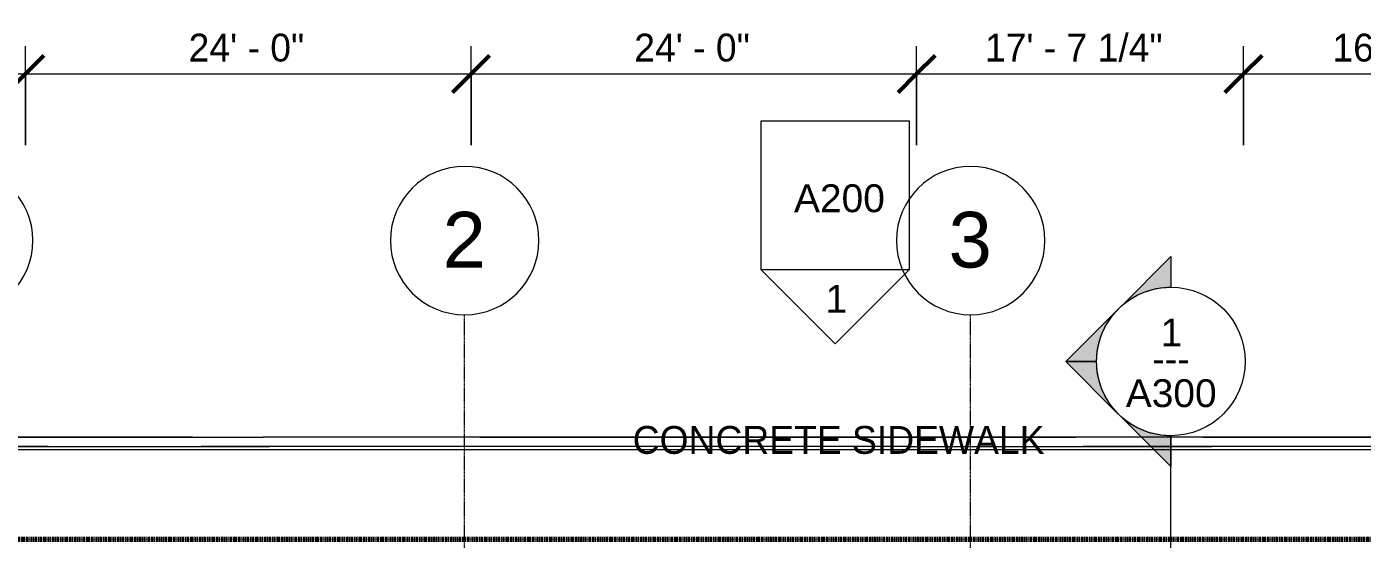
# Model space of a CAD drawing. Header units: inches. Extents: x -4501 to -113, y 9396 to 12816.
# Drawn here: x -3424 to -2561, y 12269 to 12600 of the extents above; entities that cross this region are included whole.
import ezdxf

# ---------------------------------------------------------------- set-up
doc = ezdxf.new("R2010")
doc.units = ezdxf.units.IN
doc.header["$MEASUREMENT"] = 0
doc.linetypes.add('Double Dash 3_8_', pattern=[1, 0.375, -0.125, 0.125, -0.125, 0.125, -0.125])
doc.linetypes.add('Grid Line 1_2_', pattern=[0.875, 0.5, -0.125, 0.125, -0.125])
for name, color, linetype, lineweight in [('0-1', 7, 'Continuous', 5), ('A-ANNO-DIMS', 211, 'Continuous', 9), ('A-ANNO-DIMS-192', 211, 'Continuous', 9), ('A-ANNO-NOTE', 131, 'Continuous', 9), ('C-PROP-LINE', 91, 'Double Dash 3_8_', 70), ('C-TOPO', 7, 'Continuous', 9), ('G-ANNO-SYMB', 111, 'Continuous', 9), ('S-GRID-1', 1, 'Grid Line 1_2_', 9), ('S-GRID-IDEN', 1, 'Continuous', 9)]:
    doc.layers.add(name, color=color, linetype=linetype, lineweight=lineweight)
doc.styles.add('Arial', font='arial.ttf', dxfattribs={"height": 18})
doc.styles.add('Arial_1', font='arial.ttf', dxfattribs={"height": 36})
doc.styles.add('Century Gothic', font='ufonts.com_century-gothic.ttf', dxfattribs={"height": 18})
doc.dimstyles.new('OD__1_8__Tol__', dxfattribs={"dimscale": 12, "dimtxt": 18.795029, "dimasz": 2, "dimexe": 1.5, "dimexo": 1, "dimgap": 0.25, "dimtad": 1, "dimdec": 3, "dimrnd": 0.125, "dimzin": 3, "dimdsep": 46, "dimlunit": 4, "dimtxsty": 'Century Gothic', "dimblk1": 'OBLIQUE', "dimblk2": 'OBLIQUE', "dimsah": 1, "dimcen": 0.09, "dimdle": 1.5, "dimazin": 0, "dimtfac": 1, "dimtdec": 4, "dimtix": 1, "dimtmove": 0, "dimatfit": 3, "dimfxl": 1, "dimtvp": 1, "dimtfill": 1, "dimfrac": 2, "dimtolj": 1, "dimtzin": 0, "dimarcsym": 2})

# ---------------------------------------------------------------- blocks, each defined once
blk = doc.blocks.new('1750 Ox - Topography_rvt-1-FLOOR PLAN - 1ST FLOOR')
at = {"layer": 'C-TOPO'}
for p, q in [((-3406.14, 12334.59), (-3430.05, 12334.59)), ((-3430.05, 12334.59), (-3406.14, 12334.59)), ((-3406.14, 12334.59), (-3317.17, 12334.59)), ((-3317.17, 12334.59), (-3406.14, 12334.59)), ((-3317.17, 12334.59), (-3271.38, 12334.59)), ((-3317.17, 12334.59), (-3271.38, 12334.59)), ((-3131.41, 12334.59), (-3271.38, 12334.59)), ((-3131.41, 12334.59), (-3271.38, 12334.59)), ((-2856.2, 12334.59), (-3131.41, 12334.59)), ((-3131.41, 12334.59), (-2856.2, 12334.59)), ((-2856.2, 12334.59), (-2746.02, 12334.59)), ((-2746.02, 12334.59), (-2856.2, 12334.59)), ((-2664.1, 12334.59), (-2746.02, 12334.59)), ((-2664.1, 12334.59), (-2746.02, 12334.59)), ((-2295.47, 12334.59), (-2664.1, 12334.59)), ((-2664.1, 12334.59), (-2295.47, 12334.59)), ((-3436.83, 12328.59), (-3410.28, 12328.59)), ((-3410.28, 12328.59), (-3436.83, 12328.59)), ((-3410.28, 12328.59), (-3311.5, 12328.59)), ((-3410.28, 12328.59), (-3311.5, 12328.59)), ((-3267.28, 12328.59), (-3311.5, 12328.59)), ((-3311.5, 12328.59), (-3267.28, 12328.59)), ((-3132.12, 12328.59), (-3267.28, 12328.59)), ((-3132.12, 12328.59), (-3267.28, 12328.59)), ((-2853.16, 12328.59), (-3132.12, 12328.59)), ((-2853.16, 12328.59), (-3132.12, 12328.59)), ((-2853.16, 12328.59), (-2741.48, 12328.59)), ((-2853.16, 12328.59), (-2741.48, 12328.59)), ((-2658.44, 12328.59), (-2741.48, 12328.59)), ((-2741.48, 12328.59), (-2658.44, 12328.59)), ((-2297.07, 12328.59), (-2658.44, 12328.59)), ((-2297.07, 12328.59), (-2658.44, 12328.59))]:
    blk.add_line(p, q, dxfattribs=at)
blk = doc.blocks.new('Family - ___-1749192-FLOOR PLAN - 1ST FLOOR')
at = {"layer": 'C-PROP-LINE'}
blk.add_line((-3990.83, 12268.59), (-614.54, 12268.59), dxfattribs=at)
blk = doc.blocks.new('Section - Section Head - Filled-22785-FLOOR PLAN - 1ST FLOOR')
at = {"layer": 'G-ANNO-SYMB'}
h = blk.add_hatch(color=256, dxfattribs=at)
edge = h.paths.add_edge_path(flags=0)
edge.add_line((-0.4268, 0.1768), (-0.25, 0.3536))
edge.add_line((-0.25, 0.3536), (-0.25, 0.25))
edge.add_arc((-0.25, 0), 0.25, 90, 135)
h = blk.add_hatch(color=256, dxfattribs=at)
edge = h.paths.add_edge_path(flags=0)
edge.add_arc((-0.25, 0), 0.25, 45, 90)
edge.add_line((-0.25, 0.25), (-0.25, 0.3536))
edge.add_line((-0.25, 0.3536), (-0.0732, 0.1768))
h = blk.add_hatch(color=256, dxfattribs=at)
edge = h.paths.add_edge_path(flags=0)
edge.add_arc((-0.25, 0), 0.2503, 137.9216, 180)
edge.add_line((-0.5003, 0), (-0.6036, 0))
edge.add_line((-0.6036, 0), (-0.4358, 0.1678))
h = blk.add_hatch(color=256, dxfattribs=at)
edge = h.paths.add_edge_path(flags=0)
edge.add_line((-0.0642, 0.1678), (0.1036, 0))
edge.add_line((0.1036, 0), (0.0003, 0))
edge.add_arc((-0.25, 0), 0.2503, 0, 42.0784)
for p, q in [((-0.25, 0.3536), (-0.4268, 0.1768)), ((-0.25, 0.25), (-0.25, 0.3536)), ((-0.0732, 0.1768), (-0.25, 0.3536)), ((-0.25, 0.3536), (-0.25, 0.25)), ((-0.4358, 0.1678), (-0.6036, 0)), ((0.1036, 0), (-0.0642, 0.1678)), ((-0.6036, 0), (-0.5003, 0)), ((0.0003, 0), (0.1036, 0))]:
    blk.add_line(p, q, dxfattribs=at)
for centre, radius, start, end in [((-0.2503, 0), 0.25, 360, 180), ((-0.25, 0), 0.25, 90, 135), ((-0.25, 0), 0.25, 45, 90), ((-0.25, 0), 0.2503, 137.9216, 180), ((-0.25, 0), 0.2503, 0, 42.0784), ((-0.2503, 0), 0.25, 180, 360)]:
    blk.add_arc(centre, radius, start, end, dxfattribs=at)
blk = doc.blocks.new('Elevation - Detail Number-151647-FLOOR PLAN - 1ST FLOOR')
at = {"layer": 'G-ANNO-SYMB'}
for p, q in [((0.25, 0.25), (-0.25, 0.25)), ((-0.25, 0.25), (-0.25, -0.25)), ((0.25, -0.25), (0.25, 0.25)), ((-0.25, -0.25), (0.25, -0.25))]:
    blk.add_line(p, q, dxfattribs=at)
blk = doc.blocks.new('Elevation - Detail Number-151370-FLOOR PLAN - 1ST FLOOR')
at = {"layer": 'G-ANNO-SYMB'}
for p, q in [((0, 0.25), (-0.25, 0)), ((0.25, 0), (0, 0.25)), ((-0.25, 0), (0.25, 0))]:
    blk.add_line(p, q, dxfattribs=at)
blk = doc.blocks.new('Grid - Grid Head - Circle-50561-FLOOR PLAN - 1ST FLOOR')
at = {"layer": 'S-GRID-IDEN'}
for start, end in [(360, 180), (180, 360)]:
    blk.add_arc((0, 0), 0.25, start, end, dxfattribs=at)
blk = doc.blocks.new('DIMBLOCK21-FLOOR PLAN - 1ST FLOOR')
at = {"layer": 'A-ANNO-DIMS-192'}
for p, q in [((-3990.83, 12280.59), (-3990.83, 12344.43)), ((-614.54, 12280.59), (-614.54, 12344.43)), ((-596.54, 12326.43), (-4008.83, 12326.43)), ((-3990.83, 12326.43), (-3990.83, 12280.59)), ((-614.54, 12326.43), (-614.54, 12280.59))]:
    blk.add_line(p, q, dxfattribs=at)
at = {"layer": 'A-ANNO-DIMS-192', "lineweight": 50}
for p, q in [((-3990.83, 12326.43), (-3978.83, 12338.43)), ((-614.54, 12326.43), (-602.54, 12338.43)), ((-3990.83, 12326.43), (-4002.83, 12314.43)), ((-614.54, 12326.43), (-626.54, 12314.43))]:
    blk.add_line(p, q, dxfattribs=at)
at = {"layer": 'A-ANNO-DIMS-192', "color": 0, "insert": (-2371.15, 12352.5), "char_height": 18, "width": 164.3223, "attachment_point": 1, "line_spacing_factor": 0.984502, "style": 'Century Gothic', "bg_fill": 3, "box_fill_scale": 1.25, "bg_fill_color": 256, "bg_fill_true_color": 13158600, "bg_fill_transparency": 0}
blk.add_mtext('281\' - 4 1/4"', dxfattribs=at)
blk = doc.blocks.new('_Oblique')
at = {"color": 0, "linetype": 'ByBlock', "lineweight": -2}
blk.add_line((-0.5, -0.5), (0.5, 0.5), dxfattribs=at)
blk = doc.blocks.new('DIMBLOCK30-FLOOR PLAN - 1ST FLOOR')
at = {"layer": 'A-ANNO-DIMS-192'}
for p, q in [((-3828.32, 12523.54), (-3828.32, 12587.46)), ((-3425.12, 12523.54), (-3425.12, 12587.46)), ((-3846.32, 12569.46), (-3425.12, 12569.46)), ((-3828.32, 12569.46), (-3828.32, 12523.54)), ((-3425.12, 12569.46), (-3425.12, 12523.54))]:
    blk.add_line(p, q, dxfattribs=at)
at = {"layer": 'A-ANNO-DIMS-192', "lineweight": 50}
for p, q in [((-3828.32, 12569.46), (-3816.32, 12581.46)), ((-3425.12, 12569.46), (-3413.12, 12581.46)), ((-3828.32, 12569.46), (-3840.32, 12557.46)), ((-3425.12, 12569.46), (-3437.12, 12557.46))]:
    blk.add_line(p, q, dxfattribs=at)
at = {"layer": 'A-ANNO-DIMS-192', "color": 0, "insert": (-3688.18, 12595.53), "char_height": 18, "width": 147.4962, "attachment_point": 1, "line_spacing_factor": 0.984502, "style": 'Century Gothic', "bg_fill": 3, "box_fill_scale": 1.25, "bg_fill_color": 256, "bg_fill_true_color": 13158600, "bg_fill_transparency": 0}
blk.add_mtext('33\' - 7 1/4"', dxfattribs=at)
blk = doc.blocks.new('DIMBLOCK31-FLOOR PLAN - 1ST FLOOR')
at = {"layer": 'A-ANNO-DIMS-192'}
for p, q in [((-3425.12, 12523.54), (-3425.12, 12587.46)), ((-3137.12, 12523.54), (-3137.12, 12587.46)), ((-3425.12, 12569.46), (-3137.12, 12569.46)), ((-3425.12, 12569.46), (-3425.12, 12523.54)), ((-3137.12, 12569.46), (-3137.12, 12523.54))]:
    blk.add_line(p, q, dxfattribs=at)
at = {"layer": 'A-ANNO-DIMS-192', "lineweight": 50}
for p, q in [((-3425.12, 12569.46), (-3413.12, 12581.46)), ((-3137.12, 12569.46), (-3125.12, 12581.46)), ((-3425.12, 12569.46), (-3437.12, 12557.46)), ((-3137.12, 12569.46), (-3149.12, 12557.46))]:
    blk.add_line(p, q, dxfattribs=at)
at = {"layer": 'A-ANNO-DIMS-192', "color": 0, "insert": (-3319.61, 12595.53), "char_height": 18, "width": 92.3641, "attachment_point": 1, "line_spacing_factor": 0.984502, "style": 'Century Gothic', "bg_fill": 3, "box_fill_scale": 1.25, "bg_fill_color": 256, "bg_fill_true_color": 13158600, "bg_fill_transparency": 0}
blk.add_mtext('24\' - 0"', dxfattribs=at)
blk = doc.blocks.new('DIMBLOCK32-FLOOR PLAN - 1ST FLOOR')
at = {"layer": 'A-ANNO-DIMS-192'}
for p, q in [((-3137.12, 12523.54), (-3137.12, 12587.46)), ((-2849.12, 12523.54), (-2849.12, 12587.46)), ((-3137.12, 12569.46), (-2849.12, 12569.46)), ((-3137.12, 12569.46), (-3137.12, 12523.54)), ((-2849.12, 12569.46), (-2849.12, 12523.54))]:
    blk.add_line(p, q, dxfattribs=at)
at = {"layer": 'A-ANNO-DIMS-192', "lineweight": 50}
for p, q in [((-3137.12, 12569.46), (-3125.12, 12581.46)), ((-2849.12, 12569.46), (-2837.12, 12581.46)), ((-3137.12, 12569.46), (-3149.12, 12557.46)), ((-2849.12, 12569.46), (-2861.12, 12557.46))]:
    blk.add_line(p, q, dxfattribs=at)
at = {"layer": 'A-ANNO-DIMS-192', "color": 0, "insert": (-3031.61, 12595.53), "char_height": 18, "width": 92.3641, "attachment_point": 1, "line_spacing_factor": 0.984502, "style": 'Century Gothic', "bg_fill": 3, "box_fill_scale": 1.25, "bg_fill_color": 256, "bg_fill_true_color": 13158600, "bg_fill_transparency": 0}
blk.add_mtext('24\' - 0"', dxfattribs=at)
blk = doc.blocks.new('DIMBLOCK33-FLOOR PLAN - 1ST FLOOR')
at = {"layer": 'A-ANNO-DIMS-192'}
for p, q in [((-2849.12, 12523.54), (-2849.12, 12587.46)), ((-2637.92, 12523.54), (-2637.92, 12587.46)), ((-2849.12, 12569.46), (-2637.92, 12569.46)), ((-2849.12, 12569.46), (-2849.12, 12523.54)), ((-2637.92, 12569.46), (-2637.92, 12523.54))]:
    blk.add_line(p, q, dxfattribs=at)
at = {"layer": 'A-ANNO-DIMS-192', "lineweight": 50}
for p, q in [((-2849.12, 12569.46), (-2837.12, 12581.46)), ((-2637.92, 12569.46), (-2625.92, 12581.46)), ((-2849.12, 12569.46), (-2861.12, 12557.46)), ((-2637.92, 12569.46), (-2649.92, 12557.46))]:
    blk.add_line(p, q, dxfattribs=at)
at = {"layer": 'A-ANNO-DIMS-192', "color": 0, "insert": (-2804.98, 12595.53), "char_height": 18, "width": 147.4962, "attachment_point": 1, "line_spacing_factor": 0.984502, "style": 'Century Gothic', "bg_fill": 3, "box_fill_scale": 1.25, "bg_fill_color": 256, "bg_fill_true_color": 13158600, "bg_fill_transparency": 0}
blk.add_mtext('17\' - 7 1/4"', dxfattribs=at)
blk = doc.blocks.new('DIMBLOCK34-FLOOR PLAN - 1ST FLOOR')
at = {"layer": 'A-ANNO-DIMS-192'}
for p, q in [((-2637.92, 12523.54), (-2637.92, 12587.46)), ((-2445.92, 12523.54), (-2445.92, 12587.46)), ((-2637.92, 12569.46), (-2445.92, 12569.46)), ((-2637.92, 12569.46), (-2637.92, 12523.54)), ((-2445.92, 12569.46), (-2445.92, 12523.54))]:
    blk.add_line(p, q, dxfattribs=at)
at = {"layer": 'A-ANNO-DIMS-192', "lineweight": 50}
for p, q in [((-2637.92, 12569.46), (-2625.92, 12581.46)), ((-2445.92, 12569.46), (-2433.92, 12581.46)), ((-2637.92, 12569.46), (-2649.92, 12557.46)), ((-2445.92, 12569.46), (-2457.92, 12557.46))]:
    blk.add_line(p, q, dxfattribs=at)
at = {"layer": 'A-ANNO-DIMS-192', "color": 0, "insert": (-2580.41, 12595.53), "char_height": 18, "width": 92.3641, "attachment_point": 1, "line_spacing_factor": 0.984502, "style": 'Century Gothic', "bg_fill": 3, "box_fill_scale": 1.25, "bg_fill_color": 256, "bg_fill_true_color": 13158600, "bg_fill_transparency": 0}
blk.add_mtext('16\' - 0"', dxfattribs=at)

msp = doc.modelspace()

# ---------------------------------------------------------------- linework, layer by layer
at = {"layer": 'G-ANNO-SYMB'}
msp.add_line((-2684.8385, 9673.6146), (-2684.8385, 12335.5335), dxfattribs=at)
at = {"layer": 'S-GRID-1'}
for p, q in [((-3141.2237, 9836.1797), (-3141.2237, 12413.7371)), ((-2814.2237, 9836.1797), (-2814.2237, 12413.7371))]:
    msp.add_line(p, q, dxfattribs=at)

# ---------------------------------------------------------------- block references
at = {"layer": '0-1'}
msp.add_blockref('1750 Ox - Topography_rvt-1-FLOOR PLAN - 1ST FLOOR', (0, 0), dxfattribs=at)
at = {"layer": 'C-PROP-LINE'}
msp.add_blockref('Family - ___-1749192-FLOOR PLAN - 1ST FLOOR', (0, 0), dxfattribs=at)
at = {"layer": 'G-ANNO-SYMB', "xscale": 191.9999999999999, "yscale": 191.9999999999999, "zscale": 191.9999999999999}
msp.add_blockref('Elevation - Detail Number-151647-FLOOR PLAN - 1ST FLOOR', (-2901.8406, 12491.0032), dxfattribs=at)
at = {"layer": 'G-ANNO-SYMB', "extrusion": (0, 0, -1), "xscale": 191.9999999999999, "yscale": 191.9999999999999, "zscale": 191.9999999999999}
for name, p, rotation in [('Section - Section Head - Filled-22785-FLOOR PLAN - 1ST FLOOR', (2684.8385, 12335.5335), 270.0000000000002), ('Elevation - Detail Number-151370-FLOOR PLAN - 1ST FLOOR', (2901.8406, 12443.0032), 180)]:
    msp.add_blockref(name, p, dxfattribs=dict(at, rotation=rotation))
at = {"layer": 'S-GRID-IDEN', "xscale": 191.9999999999999, "yscale": 191.9999999999999, "zscale": 191.9999999999999}
for p in [(-3468.2237, 12461.7371), (-3141.2237, 12461.7371), (-2814.2237, 12461.7371)]:
    msp.add_blockref('Grid - Grid Head - Circle-50561-FLOOR PLAN - 1ST FLOOR', p, dxfattribs=at)

# ---------------------------------------------------------------- texts
at = {"layer": 'A-ANNO-NOTE', "insert": (-3032.6418, 12341.8403), "char_height": 18, "width": 320.574, "attachment_point": 1, "style": 'Century Gothic'}
msp.add_mtext('CONCRETE SIDEWALK', dxfattribs=at)
at = {"layer": 'G-ANNO-SYMB', "char_height": 18, "attachment_point": 1}
for s, insert, width, style in [('A200', (-2928.3903, 12498.1091), 71.508, 'Arial'), ('1', (-2908.0613, 12433.1051), 16.968, 'Arial'), ('1', (-2691.4805, 12411.3507), 16.968, 'Arial'), ('---', (-2696.7831, 12394.3373), 30.906, 'Century Gothic'), ('A300', (-2713.9687, 12372.0782), 71.508, 'Arial')]:
    msp.add_mtext(s, dxfattribs=dict(at, insert=insert, width=width, style=style))
at = {"layer": 'S-GRID-IDEN', "char_height": 36, "width": 33.936, "attachment_point": 1, "style": 'Arial_1'}
for s, insert in [('2', (-3155.4818, 12480.313)), ('3', (-2828.4818, 12480.313))]:
    msp.add_mtext(s, dxfattribs=dict(at, insert=insert))

# ---------------------------------------------------------------- next in the draw order: dimensions: what is measured, and where the dimension line sits
at = {"layer": 'A-ANNO-DIMS'}
for base, p1, p2, override, picture, middle in [((-3425.1237, 12569.4612), (-3828.3237, 12511.5404), (-3425.1237, 12511.5404), {"dimpost": '<>', "dimfxl": 403.2}, 'DIMBLOCK30-FLOOR PLAN - 1ST FLOOR', (-3626.7237, 12582.9112)), ((-3990.8312, 12326.4328), (-614.5415, 12268.5894), (-3990.8312, 12268.5894), {"dimpost": '<>', "dimfxl": 3376.289709}, 'DIMBLOCK21-FLOOR PLAN - 1ST FLOOR', (-2302.6863, 12339.8828))]:
    dim = msp.add_linear_dim(base=base, p1=p1, p2=p2, dimstyle='OD__1_8__Tol__', override=override, dxfattribs=at)
    dim.commit()
    dim.dimension.update_dxf_attribs({"geometry": picture, "text_midpoint": middle})

# ---------------------------------------------------------------- next in the draw order: dimensions: what is measured, and where the dimension line sits
dim = msp.add_linear_dim(base=(-3137.1237, 12569.4612), p1=(-3425.1237, 12511.5404), p2=(-3137.1237, 12511.5404), dimstyle='OD__1_8__Tol__', override={"dimpost": '<>', "dimfxl": 288}, dxfattribs=at)
dim.commit()
dim.dimension.update_dxf_attribs({"geometry": 'DIMBLOCK31-FLOOR PLAN - 1ST FLOOR', "text_midpoint": (-3281.1237, 12581.9139)})

# ---------------------------------------------------------------- next in the draw order: dimensions: what is measured, and where the dimension line sits
dim = msp.add_linear_dim(base=(-2849.1237, 12569.4612), p1=(-3137.1237, 12511.5404), p2=(-2849.1237, 12511.5404), dimstyle='OD__1_8__Tol__', override={"dimpost": '<>', "dimfxl": 288}, dxfattribs=at)
dim.commit()
dim.dimension.update_dxf_attribs({"geometry": 'DIMBLOCK32-FLOOR PLAN - 1ST FLOOR', "text_midpoint": (-2993.1237, 12581.9139)})

# ---------------------------------------------------------------- next in the draw order: dimensions: what is measured, and where the dimension line sits
dim = msp.add_linear_dim(base=(-2637.9237, 12569.4612), p1=(-2849.1237, 12511.5404), p2=(-2637.9237, 12511.5404), dimstyle='OD__1_8__Tol__', override={"dimpost": '<>', "dimfxl": 211.2}, dxfattribs=at)
dim.commit()
dim.dimension.update_dxf_attribs({"geometry": 'DIMBLOCK33-FLOOR PLAN - 1ST FLOOR', "text_midpoint": (-2743.5237, 12582.9112)})

# ---------------------------------------------------------------- next in the draw order: dimensions: what is measured, and where the dimension line sits
dim = msp.add_linear_dim(base=(-2445.9237, 12569.4612), p1=(-2637.9237, 12511.5404), p2=(-2445.9237, 12511.5404), dimstyle='OD__1_8__Tol__', override={"dimpost": '<>', "dimfxl": 192}, dxfattribs=at)
dim.commit()
dim.dimension.update_dxf_attribs({"geometry": 'DIMBLOCK34-FLOOR PLAN - 1ST FLOOR', "text_midpoint": (-2541.9237, 12581.9139)})

doc.saveas('drawing.dxf')
